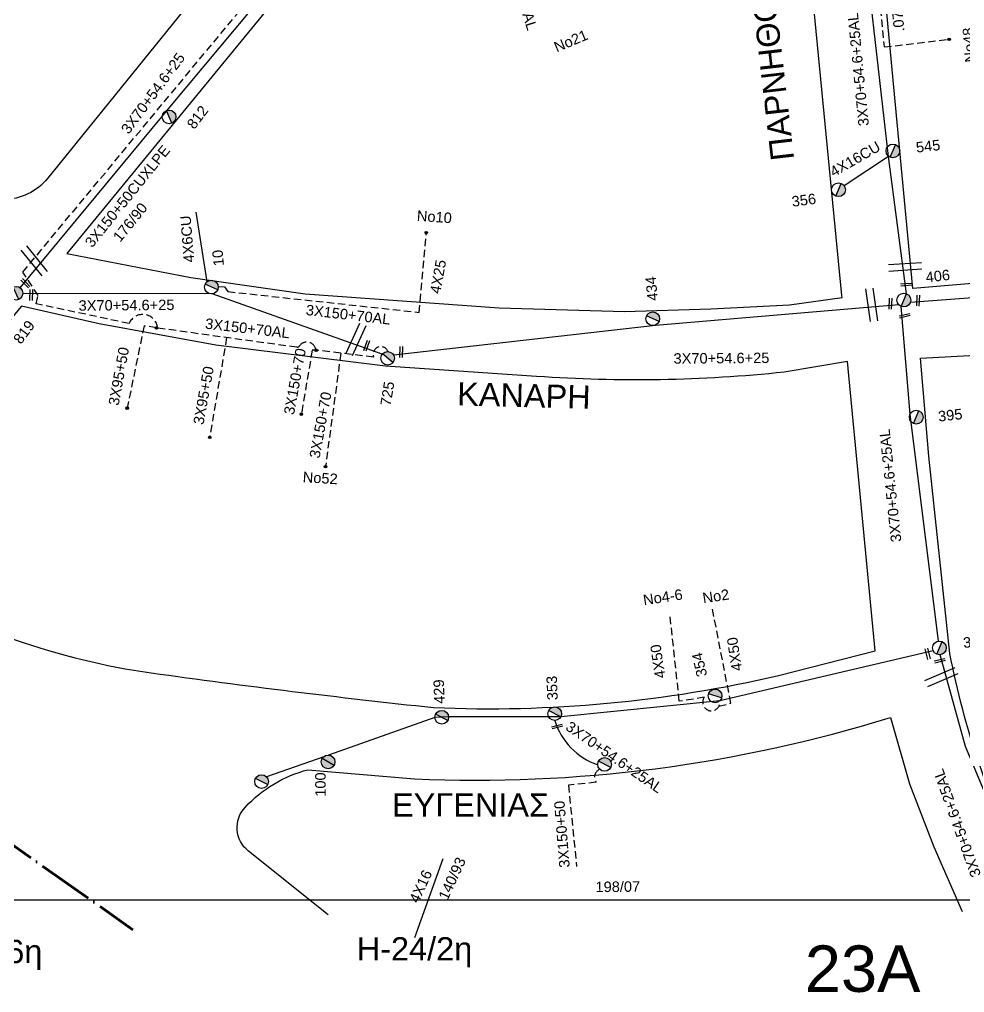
# Model space of a CAD drawing. Header units: millimetres. Extents: x 918 to 3138, y 719 to 1759.
# Drawn here: x 1304.3 to 1466.9, y 727.6 to 895.1 of the extents above; entities that cross this region are included whole.
import ezdxf

# ---------------------------------------------------------------- set-up
doc = ezdxf.new("R2010")
doc.units = ezdxf.units.MM
doc.header["$LTSCALE"] = 0.5
doc.linetypes.add('ACAD_ISO04W100', pattern=[30, 24, -3, 0, -3])
doc.linetypes.add('DASHED', pattern=[19.05, 12.7, -6.35])
for name, color, linetype in [('Άγνωστα', 7, 'Continuous'), ('Εναέρια παροχή ΧΤ 4x16', 7, 'SYN_LINE'), ('Επιγραφές - Σχήματα', 7, 'Continuous'), ('Καλώδια ΧΤ   3x150+70AL', 7, 'DASHED'), ('Καλώδια ΧΤ   4x6CU', 7, 'DASHED'), ('Μηχανική τομή', 7, 'Continuous'), ('Στύλος Ξύλινος', 7, 'Continuous'), ('Στύλος Ξύλινος @ 1', 7, 'Continuous'), ('Στύλος ΦΜ', 7, 'Continuous'), ('Στύλος ΦΜ @ 1', 7, 'Continuous'), ('Συνδέσεις', 7, 'Continuous'), ('Συνεστραμμένα ΧΤ   3x70+54.6+25 AL', 7, 'SYN_LINE'), ('Τομή', 7, 'Continuous'), ('Υπόβαθρο ΔΕΗ', 7, 'Continuous'), ('Υπόγεια καλώδια Παροχών ΧΤ   .075', 7, 'DASHED'), ('Υπόγεια καλώδια Παροχών ΧΤ   4x16CU', 7, 'DASHED'), ('Υπόγεια καλώδια Παροχών ΧΤ   4x25', 7, 'DASHED'), ('Υπόγεια καλώδια Παροχών ΧΤ   4x50AL', 7, 'DASHED')]:
    doc.layers.add(name, color=color, linetype=linetype)
doc.styles.add('arial', font='ARIAL.TTF')
doc.styles.get("Standard").update_dxf_attribs({"font": 'ARIAL.TTF'})
doc.linetypes.add('SYN_LINE', pattern='A,0.5,-0.0001,["/\\/\\/\\/",Standard,S=0.1,R=0,X=0,Y=-0.05],-0.25', length=0.7501)

# ---------------------------------------------------------------- blocks, each defined once
blk = doc.blocks.new('ΜΗΧΑΝΙΚΗ ΤΟΜΗ')
at = {"layer": 'Μηχανική τομή', "ltscale": 40}
for p, q in [((-1.89, 0.78), (1.89, 0.78)), ((1.89, 0), (-1.89, 0))]:
    blk.add_line(p, q, dxfattribs=at)
blk = doc.blocks.new('ΤΟΜΗ')
at = {"layer": 'Τομή', "ltscale": 40}
for p, q in [((-5.68, 0), (5.68, 0)), ((5.68, -2.33), (-5.68, -2.33))]:
    blk.add_line(p, q, dxfattribs=at)
blk = doc.blocks.new('ΥΠΑΡΧΩΝ ΤΣΙΜΕΝΤΕΝΙΟΣ ΣΤΥΛΟΣ')
at = {"layer": 'Στύλος ΦΜ'}
blk.add_hatch(color=7, dxfattribs=at).paths.add_polyline_path([(-1.29, -2.28, 0.574793), (2.62, 0, 0.268822), (1.3, 2.27)])
at = {"layer": 'Στύλος ΦΜ', "color": 7}
blk.add_line((-1.29, -2.28), (1.3, 2.27), dxfattribs=at)
blk.add_circle((0, 0), 2.62, dxfattribs=at)
at = {"layer": 'Στύλος ΦΜ', "flags": 4}
for tag, p in [('ΑΡΙΘΜΟΣ', (-4.68, 8.05)), ('ΤΥΠΟΣ', (-4.91, 3.03))]:
    blk.add_attdef(tag, p, '', height=4, dxfattribs=at)
blk = doc.blocks.new('ΥΠΑΡΧΩΝ ΞΥΛΙΝΟΣ ΣΤΥΛΟΣ')
at = {"layer": 'Στύλος Ξύλινος'}
h = blk.add_hatch(color=7, dxfattribs=at)
h.paths.add_polyline_path([(-2.62, 0, 0.270008), (-1.29, -2.28), (1.3, 2.27, 0.576266)])
h.paths.add_polyline_path([(-1.29, -2.28, 0.574793), (2.62, 0, 0.268822), (1.3, 2.27)])
at = {"layer": 'Στύλος Ξύλινος', "color": 7}
blk.add_line((-1.29, -2.28), (1.3, 2.27), dxfattribs=at)
blk.add_circle((0, 0), 2.62, dxfattribs=at)
at = {"layer": 'Στύλος Ξύλινος', "flags": 4}
for tag, p in [('ΑΡΙΘΜΟΣ', (-4.91, 8.6)), ('ΤΥΠΟΣ', (-4.85, 3.39))]:
    blk.add_attdef(tag, p, '', height=4, dxfattribs=at)
blk = doc.blocks.new('_ΣΥΝΔΕΣΗ')
at = {"layer": 'Συνδέσεις', "linetype": 'SYN_LINE', "ltscale": 40}
blk.add_hatch(color=256, dxfattribs=at).paths.add_polyline_path([(0.5, -0.01, 1), (-0.5, -0.01, 1)])
at = {"layer": 'Συνδέσεις'}
blk.add_circle((0, -0.01), 0.5, dxfattribs=at)

msp = doc.modelspace()

# ---------------------------------------------------------------- linework, layer by layer
at = {"layer": 'Άγνωστα', "color": 30, "linetype": 'DASHED', "ltscale": 0.2}
for points in [[(1328.03, 842, 0.787019), (1323.12, 842.78), (1307.15, 846.19), (1307.49, 847.6), (1304.85, 851.65), (1346.76, 902.15), (1349.67, 901.48, 0.076462), (1367.9, 900.12)], [(1367.68, 837.98, 0.988086), (1365.21, 836.99), (1355.33, 838.19)]]:
    msp.add_lwpolyline(points, format="xyb", dxfattribs=at)
at = {"layer": 'Άγνωστα', "color": 173, "linetype": 'SYN_LINE', "ltscale": 20}
for points in [[(1457.56, 846.46), (1488.94, 848.79), (1536.04, 852.45)], [(1461.51, 786.43), (1424.76, 777.82), (1397.42, 775.09), (1378.1, 775.06), (1375.74, 774.96), (1357.44, 768.5)]]:
    msp.add_lwpolyline(points, dxfattribs=at)
at = {"layer": 'Άγνωστα', "color": 30, "ltscale": 40}
msp.add_lwpolyline([(1455.59, 846), (1413.69, 842.47), (1368.66, 837.35)], dxfattribs=at)
at = {"layer": 'Άγνωστα', "color": 30, "linetype": 'DASHED', "ltscale": 0.2}
for points in [[(1327.84, 842.03), (1325.72, 842.4), (1322.79, 828.23)], [(1339.91, 840.36), (1337, 823.2)], [(1355.33, 838.19), (1354.64, 838.19), (1352.77, 827.2)], [(1359.56, 837.67), (1356.93, 818.15)]]:
    msp.add_lwpolyline(points, dxfattribs=at)
at = {"layer": 'Άγνωστα', "color": 173, "linetype": 'DASHED', "ltscale": 0.2}
for points in [[(1424.76, 777.82, -1.481536), (1422.11, 778.45), (1417.81, 777.78), (1416.18, 792.77)], [(1404.08, 766.11), (1403.73, 765.81, 0.394808), (1403.51, 763.82), (1398.73, 763.34), (1400.14, 749.31)]]:
    msp.add_lwpolyline(points, format="xyb", dxfattribs=at)
msp.add_lwpolyline([(1424.61, 776.93), (1426.68, 777.43), (1423.46, 793.91)], dxfattribs=at)
at = {"layer": 'Άγνωστα', "color": 173, "linetype": 'SYN_LINE', "ltscale": 10}
msp.add_lwpolyline([(1356.61, 768.21), (1346.79, 764.74)], dxfattribs=at)
at = {"layer": 'Εναέρια παροχή ΧΤ 4x16', "color": 1, "ltscale": 20}
msp.add_lwpolyline([(1377.1, 750.66), (1372.25, 737.03)], dxfattribs=at)
at = {"layer": 'Επιγραφές - Σχήματα'}
msp.add_lwpolyline([(936.87, 1745.25), (2965.33, 1745.25), (2965.33, 743.52), (936.87, 743.52)], close=True, dxfattribs=at)
at = {"layer": 'Επιγραφές - Σχήματα', "color": 1, "linetype": 'ACAD_ISO04W100', "lineweight": 60, "ltscale": 0.8}
msp.add_lwpolyline([(1268.68, 777.26), (1323.78, 738.45)], dxfattribs=at)
at = {"layer": 'Καλώδια ΧΤ   3x150+70AL', "color": 5, "ltscale": 0.2}
msp.add_lwpolyline([(1338.47, 849.16), (1339.57, 849.11), (1340.11, 848.29), (1373.04, 844.71)], dxfattribs=at)
at = {"layer": 'Καλώδια ΧΤ   3x150+70AL', "color": 30, "linetype": 'DASHED', "ltscale": 0.2}
msp.add_lwpolyline([(1355.33, 838.19), (1355.12, 838.67, 0.580435), (1352.5, 838.99, -0.211261), (1351.99, 838.7), (1327.84, 842.03)], format="xyb", dxfattribs=at)
at = {"layer": 'Καλώδια ΧΤ   4x6CU', "color": 5, "linetype": 'SYN_LINE', "ltscale": 10}
msp.add_lwpolyline([(1336.55, 849.96), (1334.66, 861.93)], dxfattribs=at)
at = {"layer": 'Συνεστραμμένα ΧΤ   3x70+54.6+25 AL', "color": 1, "linetype": 'SYN_LINE', "ltscale": 20}
msp.add_lwpolyline([(1304.38, 848.93), (1330.41, 880.35), (1362.95, 919.33), (1382.83, 943.53), (1403.19, 968.21), (1422.37, 992.29)], dxfattribs=at)
at = {"layer": 'Συνεστραμμένα ΧΤ   3x70+54.6+25 AL', "color": 85, "ltscale": 20}
msp.add_lwpolyline([(1456.91, 847.9), (1453.82, 871.56), (1450.1, 904.32), (1446.4, 953.87)], dxfattribs=at)
at = {"layer": 'Συνεστραμμένα ΧΤ   3x70+54.6+25 AL', "color": 5, "ltscale": 20}
msp.add_lwpolyline([(1366.7, 837.54), (1337.41, 847.88), (1304.85, 847.98)], dxfattribs=at)
at = {"layer": 'Συνεστραμμένα ΧΤ   3x70+54.6+25 AL', "color": 173, "ltscale": 20}
msp.add_lwpolyline([(1462.43, 788.12), (1457.52, 827.18), (1455.98, 845.74)], dxfattribs=at)
at = {"layer": 'Συνεστραμμένα ΧΤ   3x70+54.6+25 AL', "color": 154, "ltscale": 20}
msp.add_lwpolyline([(1479.12, 741.22), (1467.05, 769.96), (1462.7, 785.78)], dxfattribs=at)
at = {"layer": 'Συνεστραμμένα ΧΤ   3x70+54.6+25 AL', "color": 173, "ltscale": 10}
msp.add_lwpolyline([(1396.4, 774.45), (1396.4, 774.45, 0.24701), (1403.77, 766.85)], format="xyb", dxfattribs=at)
at = {"layer": 'Υπόβαθρο ΔΕΗ'}
msp.add_lwpolyline([(1448.2, 952.84), (1474.48, 955.31), (1501.15, 957.82), (1508.72, 958.68), (1512.03, 929.49), (1519.37, 854.6), (1519.47, 852.87), (1510.68, 852.06), (1509.31, 853.13), (1457.98, 848.81), (1448.2, 952.84)], dxfattribs=at)
for points in [[(1445.77, 847.61), (1437.18, 936.34), (1432.14, 930.6, -0.08568), (1410.7, 913.29, -0.05259), (1386.1, 902.79, -0.028145), (1370.92, 899.05, -0.076834), (1357.54, 898.61, -0.004272), (1349.18, 899.7), (1312.43, 854.83), (1333.77, 850.73), (1353.42, 847.9), (1386.8, 845.47), (1408.4, 844.83), (1423.25, 845.32), (1436.76, 846.02), (1445.81, 847.27), (1445.77, 847.61)], [(1338.34, 903.93), (1309.08, 867.75, -0.226075), (1301.55, 864.15, -0.141851), (1291.81, 866.95, -0.045574), (1277.6, 877.82, -0.06492), (1270.01, 886.9, -0.293804), (1270.03, 893.46), (1303.13, 932.45), (1309.25, 925.73), (1317.25, 918.1, 0.085174), (1338.34, 903.93, -89.636902)], [(1297.46, 837.31), (1279.69, 850.84, 0.355514), (1278.9, 850.82), (1251.85, 816.7), (1252.24, 816.16), (1281.65, 798.61, 0.100067), (1326.95, 782.66, 0.008314), (1375.51, 776.69, 0.068087), (1434.9, 782.2), (1451.52, 786.46), (1446.77, 836.23), (1435.86, 834.41, -0.043712), (1393.26, 833.69), (1367.24, 835.46), (1338.07, 839.05), (1317.97, 842.74), (1304.6, 845.79), (1297.46, 837.31)], [(1480.67, 741.34), (1477.06, 748.61, -0.066968), (1464.35, 786), (1460.73, 819.97), (1459.32, 836.84), (1520.56, 840.15), (1525.01, 810.39, 0.042032), (1536.41, 769.13, 0.054938), (1550.85, 738.7, 0.617524)], [(1357.36, 740.99), (1343.65, 751.99, -0.43518), (1343.09, 759.51, -0.142778), (1353.91, 765.99), (1372.25, 764.43, 0.08682), (1454.12, 774.99), (1457.44, 763.56), (1461.59, 752.73), (1466.46, 741.59)]]:
    msp.add_lwpolyline(points, format="xyb", dxfattribs=at)
at = {"layer": 'Υπόγεια καλώδια Παροχών ΧΤ   .075', "color": 85, "ltscale": 0.2}
msp.add_lwpolyline([(1450.09, 904.43, 1.545326), (1451.83, 902.71), (1453.04, 890.39)], format="xyb", dxfattribs=at)
msp.add_lwpolyline([(1453.04, 890.39), (1464.25, 891.71)], dxfattribs=at)
at = {"layer": 'Υπόγεια καλώδια Παροχών ΧΤ   4x16CU', "color": 85, "linetype": 'SYN_LINE', "ltscale": 10}
msp.add_lwpolyline([(1453.82, 871.56), (1446.18, 866.47)], dxfattribs=at)
at = {"layer": 'Υπόγεια καλώδια Παροχών ΧΤ   4x25', "color": 173, "ltscale": 0.2}
msp.add_lwpolyline([(1373.04, 844.71), (1374.27, 858.42)], dxfattribs=at)

# ---------------------------------------------------------------- block references
at = {"layer": 'Μηχανική τομή'}
for p, xscale, yscale, zscale, rotation in [((1305.14, 849.59), 0.4999999999999995, 0.4999999999999995, 0.4999999999999995, 314.0590237239509), ((1456.86, 849.29), 0.4999999999999995, 0.4999999999999995, 0.4999999999999995, 5.158736128121816), ((1306.08, 847.71), 0.4999999999999994, 0.4999999999999994, 0.4999999999999994, 267.5063003034812), ((1458.69, 846.75), 0.4999999999999994, 0.4999999999999994, 0.4999999999999994, 267.5063003034812), ((1453.94, 846.2), 0.4999999999999994, 0.4999999999999994, 0.4999999999999994, 267.5063003034812), ((1456.64, 843.93), 0.4999999999999995, 0.4999999999999995, 0.4999999999999995, 13.74863879608966), ((1363.84, 839.03), 0.4999999999999994, 0.4999999999999994, 0.4999999999999994, 250.5347860696737), ((1369.75, 837.91), 0.4999999999999994, 0.4999999999999994, 0.4999999999999994, 267.5063003034812), ((1460.73, 785.99), 0.4999999999999994, 0.4999999999999994, 0.4999999999999994, 103.7374015777385), ((1462.69, 784.55), 0.4999999999999995, 0.4999999999999995, 0.4999999999999995, 13.74863879608966), ((1396.83, 773.23), 0.4999999999999995, 0.4999999999999995, 0.4999999999999995, 13.74863879608966)]:
    msp.add_blockref('ΜΗΧΑΝΙΚΗ ΤΟΜΗ', p, dxfattribs=dict(at, xscale=xscale, yscale=yscale, zscale=zscale, rotation=rotation))
at = {"layer": 'Στύλος Ξύλινος @ 1', "ltscale": 40}
ref = msp.add_blockref('ΥΠΑΡΧΩΝ ΞΥΛΙΝΟΣ ΣΤΥΛΟΣ', (1357.38, 767.32), dxfattribs=dict(at, xscale=0.4499999999998181, yscale=0.4499999999998181, zscale=0.4499999999998181, rotation=90))
ref.add_attrib('ΤΥΠΟΣ', '100', (1356.95, 761.33), dxfattribs={"layer": 'Στύλος Ξύλινος', "height": 1.8, "rotation": 90, "flags": 4})
at = {"layer": 'Στύλος ΦΜ @ 1', "ltscale": 40}
ref = msp.add_blockref('ΥΠΑΡΧΩΝ ΤΣΙΜΕΝΤΕΝΙΟΣ ΣΤΥΛΟΣ', (1330.01, 878.36), dxfattribs=dict(at, xscale=0.4499999999998179, yscale=0.4499999999998179, zscale=0.4499999999998179, rotation=52.84400056923868))
ref.add_attrib('ΤΥΠΟΣ', '812', (1334.35, 876.09), dxfattribs={"layer": 'Στύλος ΦΜ', "height": 1.8, "rotation": 52.844, "flags": 4})
ref = msp.add_blockref('ΥΠΑΡΧΩΝ ΤΣΙΜΕΝΤΕΝΙΟΣ ΣΤΥΛΟΣ', (1454.56, 872.49), dxfattribs=dict(at, xscale=0.449999999999818, yscale=0.449999999999818, zscale=0.449999999999818, rotation=6.449163497314141))
ref.add_attrib('ΤΥΠΟΣ', '545', (1458.63, 872.2), dxfattribs={"layer": 'Στύλος ΦΜ', "height": 1.8, "rotation": 6.4492, "flags": 4})
ref = msp.add_blockref('ΥΠΑΡΧΩΝ ΤΣΙΜΕΝΤΕΝΙΟΣ ΣΤΥΛΟΣ', (1445.2, 865.82), dxfattribs=dict(at, xscale=0.449999999999818, yscale=0.449999999999818, zscale=0.449999999999818, rotation=7.439594920305804))
ref.add_attrib('ΤΥΠΟΣ', '356', (1437.27, 862.87), dxfattribs={"layer": 'Στύλος ΦΜ', "height": 1.8, "rotation": 7.4396, "flags": 4})
ref = msp.add_blockref('ΥΠΑΡΧΩΝ ΤΣΙΜΕΝΤΕΝΙΟΣ ΣΤΥΛΟΣ', (1337.3, 849.05), dxfattribs=dict(at, xscale=0.4499999999998179, yscale=0.4499999999998179, zscale=0.4499999999998179, rotation=95.34265981749373))
ref.add_attrib('ΤΥΠΟΣ', '10', (1339.46, 852.76), dxfattribs={"layer": 'Στύλος ΦΜ', "height": 1.8, "rotation": 95.3427, "flags": 4})
ref = msp.add_blockref('ΥΠΑΡΧΩΝ ΤΣΙΜΕΝΤΕΝΙΟΣ ΣΤΥΛΟΣ', (1456.44, 846.82), dxfattribs=dict(at, xscale=0.449999999999818, yscale=0.449999999999818, zscale=0.449999999999818, rotation=6.449163497314141))
ref.add_attrib('ΤΥΠΟΣ', '406', (1460.3, 849.84), dxfattribs={"layer": 'Στύλος ΦΜ', "height": 1.8, "rotation": 6.4492, "flags": 4})
ref = msp.add_blockref('ΥΠΑΡΧΩΝ ΤΣΙΜΕΝΤΕΝΙΟΣ ΣΤΥΛΟΣ', (1303.67, 847.99), dxfattribs=dict(at, xscale=0.4499999999998179, yscale=0.4499999999998179, zscale=0.4499999999998179, rotation=53.04169410484156))
ref.add_attrib('ΤΥΠΟΣ', '819', (1304.5, 839.1), dxfattribs={"layer": 'Στύλος ΦΜ', "height": 1.8, "rotation": 53.0417, "flags": 4})
ref = msp.add_blockref('ΥΠΑΡΧΩΝ ΤΣΙΜΕΝΤΕΝΙΟΣ ΣΤΥΛΟΣ', (1413.24, 843.61), dxfattribs=dict(at, xscale=0.449999999999818, yscale=0.449999999999818, zscale=0.449999999999818, rotation=95.34265981749373))
ref.add_attrib('ΤΥΠΟΣ', '434', (1414.13, 846.79), dxfattribs={"layer": 'Στύλος ΦΜ', "height": 1.8, "rotation": 95.3427, "flags": 4})
ref = msp.add_blockref('ΥΠΑΡΧΩΝ ΤΣΙΜΕΝΤΕΝΙΟΣ ΣΤΥΛΟΣ', (1367.62, 836.8), dxfattribs=dict(at, xscale=0.449999999999818, yscale=0.449999999999818, zscale=0.449999999999818, rotation=80.65602911209527))
ref.add_attrib('ΤΥΠΟΣ', '725', (1368.12, 828.51), dxfattribs={"layer": 'Στύλος ΦΜ', "height": 1.8, "rotation": 80.656, "flags": 4})
ref = msp.add_blockref('ΥΠΑΡΧΩΝ ΤΣΙΜΕΝΤΕΝΙΟΣ ΣΤΥΛΟΣ', (1458.58, 826.67), dxfattribs=dict(at, xscale=0.449999999999818, yscale=0.449999999999818, zscale=0.449999999999818, rotation=6.449163497314141))
ref.add_attrib('ΤΥΠΟΣ', '395', (1462.44, 825.89), dxfattribs={"layer": 'Στύλος ΦΜ', "height": 1.8, "rotation": 6.4492, "flags": 4})
ref = msp.add_blockref('ΥΠΑΡΧΩΝ ΤΣΙΜΕΝΤΕΝΙΟΣ ΣΤΥΛΟΣ', (1462.56, 786.95), dxfattribs=dict(at, xscale=0.449999999999818, yscale=0.449999999999818, zscale=0.449999999999818, rotation=6.449163497314141))
ref.add_attrib('ΤΥΠΟΣ', '394', (1466.74, 786.93), dxfattribs={"layer": 'Στύλος ΦΜ', "height": 1.8, "rotation": 6.4492, "flags": 4})
ref = msp.add_blockref('ΥΠΑΡΧΩΝ ΤΣΙΜΕΝΤΕΝΙΟΣ ΣΤΥΛΟΣ', (1423.96, 778.7), dxfattribs=dict(at, xscale=0.449999999999818, yscale=0.449999999999818, zscale=0.449999999999818, rotation=102.9759032561491))
ref.add_attrib('ΤΥΠΟΣ', '354', (1422.62, 782.21), dxfattribs={"layer": 'Στύλος ΦΜ', "height": 1.8, "rotation": 102.9759, "flags": 4})
ref = msp.add_blockref('ΥΠΑΡΧΩΝ ΤΣΙΜΕΝΤΕΝΙΟΣ ΣΤΥΛΟΣ', (1376.92, 775.01), dxfattribs=dict(at, xscale=0.449999999999818, yscale=0.449999999999818, zscale=0.449999999999818, rotation=92.35247166937897))
ref.add_attrib('ΤΥΠΟΣ', '429', (1377.45, 777.37), dxfattribs={"layer": 'Στύλος ΦΜ', "height": 1.8, "rotation": 92.3525, "flags": 4})
ref = msp.add_blockref('ΥΠΑΡΧΩΝ ΤΣΙΜΕΝΤΕΝΙΟΣ ΣΤΥΛΟΣ', (1396.37, 775.63), dxfattribs=dict(at, xscale=0.449999999999818, yscale=0.449999999999818, zscale=0.449999999999818, rotation=92.352471669379))
ref.add_attrib('ΤΥΠΟΣ', '353', (1396.9, 777.99), dxfattribs={"layer": 'Στύλος ΦΜ', "height": 1.8, "rotation": 92.3525, "flags": 4})
at = {"layer": 'Στύλος ΦΜ @ 1', "ltscale": 40, "xscale": 0.449999999999818, "yscale": 0.449999999999818, "zscale": 0.449999999999818, "rotation": 92.35247166937897}
for p in [(1404.95, 766.9), (1345.92, 763.95)]:
    msp.add_blockref('ΥΠΑΡΧΩΝ ΤΣΙΜΕΝΤΕΝΙΟΣ ΣΤΥΛΟΣ', p, dxfattribs=at)
at = {"layer": 'Συνδέσεις', "xscale": 0.4500000000000455, "yscale": 0.4500000000000455, "zscale": 0.4500000000000455}
for p in [(1464.25, 891.71), (1374.27, 858.42), (1327.84, 842.03), (1355.33, 838.19), (1322.79, 828.23), (1352.77, 827.2), (1337, 823.21), (1356.93, 818.16)]:
    msp.add_blockref('_ΣΥΝΔΕΣΗ', p, dxfattribs=at)
at = {"layer": 'Τομή', "xscale": 0.4999999999999998, "yscale": 0.4999999999999998, "zscale": 0.4999999999999998}
for p, rotation in [((1307.25, 853.96), 309.2673347015611), ((1456.64, 853.11), 3.545975908835903), ((1451.48, 846.09), 278.1323438962213), ((1362.7, 839.79), 245.3415827817124), ((1463.12, 781.38), 203.527501134211)]:
    msp.add_blockref('ΤΟΜΗ', p, dxfattribs=dict(at, rotation=rotation))

# ---------------------------------------------------------------- texts
at = {"layer": 'Άγνωστα', "ltscale": 40, "char_height": 1.8, "width": 17.1868, "attachment_point": 1, "style": 'arial'}
for s, insert, rotation in [('Νο21', (1396.02, 891.09), 22.973), ('Νο48', (1466.98, 887.66), 94.2264), ('3X150+50CUXLPE', (1315.37, 856.85), 51.1402), ('176/90', (1320.19, 857.8), 51.1402), ('Νο10', (1372.73, 862.28), 355.7754), ('3X95+50', (1319.55, 828.89), 79.6231), ('3X150+70', (1349.73, 827.31), 79.6231), ('3X70+54.6+25', (1416.8, 837.67), 0.4273), ('3X95+50', (1334.14, 825.59), 79.6231), ('3X150+70', (1354.13, 819.81), 79.6231), ('Νο52', (1353.08, 817.29), 356.3707), ('Νο4-6', (1411.45, 796.07), 8.6384), ('Νο2', (1421.68, 796.4), 8.6384), ('4X50', (1413.66, 781.58), 98.6384), ('4X50', (1426.85, 782.83), 98.6384), ('3X150+50', (1397.17, 749.05), 94.6086), ('140/93', (1376.28, 744.14), 65.302), ('198/07', (1403.37, 746.71), 0.6192)]:
    msp.add_mtext(s, dxfattribs=dict(at, insert=insert, rotation=rotation))
at = {"layer": 'Εναέρια παροχή ΧΤ 4x16', "ltscale": 20, "insert": (1371.25, 743.62), "char_height": 1.8, "width": 17.1868, "attachment_point": 1, "rotation": 65.302, "style": 'arial'}
msp.add_mtext('4X16', dxfattribs=at)
at = {"layer": 'Επιγραφές - Σχήματα', "char_height": 4, "width": 15.1545, "attachment_point": 1}
for s, insert, rotation in [('ΠΑΡΝΗΘΟΣ', (1433.61, 870.61), 96.5959), ('ΚΑΝΑΡΗ', (1379.64, 832.7), 358.5064)]:
    msp.add_mtext(s, dxfattribs=dict(at, insert=insert, rotation=rotation))
at = {"layer": 'Επιγραφές - Σχήματα', "width": 15.1545, "attachment_point": 1}
for s, insert, char_height in [('ΕΥΓΕΝΙΑΣ', (1368.37, 761.93), 4), ('Η-24/2η', (1362.3, 737.16), 4), ('ΦΟ-115/6η', (1280.45, 736.7), 4), ('23Α', (1439.41, 735.74), 8)]:
    msp.add_mtext(s, dxfattribs=dict(at, insert=insert, char_height=char_height))
at = {"layer": 'Καλώδια ΧΤ   3x150+70AL', "ltscale": 0.2, "char_height": 1.8, "width": 17.1868, "attachment_point": 1, "rotation": 353.3792, "style": 'arial'}
for insert in [(1353.68, 846.06), (1336.35, 843.71)]:
    msp.add_mtext('3X150+70AL', dxfattribs=dict(at, insert=insert))
at = {"layer": 'Καλώδια ΧΤ   4x6CU', "ltscale": 0.2, "insert": (1332.56, 853.22), "char_height": 1.8, "width": 17.1868, "attachment_point": 1, "rotation": 94.5387, "style": 'arial'}
msp.add_mtext('4X6CU', dxfattribs=at)
at = {"layer": 'Συνεστραμμένα ΧΤ   3x70+54.6+25 AL', "ltscale": 20, "char_height": 1.8, "width": 17.1868, "attachment_point": 1, "style": 'arial'}
for insert, rotation in [((1448.65, 876.68), 95.5761), ((1454.24, 805.07), 95.9834), ((1399.1, 774.46), 325.3083), ((1468.06, 747.28), 109.6935)]:
    msp.add_mtext('3X70+54.6+25AL', dxfattribs=dict(at, insert=insert, rotation=rotation))
at = {"layer": 'Συνεστραμμένα ΧΤ   3x70+54.6+25 AL', "ltscale": 40, "char_height": 1.8, "width": 17.1868, "attachment_point": 1, "style": 'arial'}
for insert, rotation in [((1321.61, 876.32), 53.5311), ((1314.43, 846.79), 0.4273)]:
    msp.add_mtext('3X70+54.6+25', dxfattribs=dict(at, insert=insert, rotation=rotation))
at = {"layer": 'Υπόγεια καλώδια Παροχών ΧΤ   .075', "ltscale": 40, "insert": (1454.77, 892.94), "char_height": 1.8, "width": 17.1868, "attachment_point": 1, "rotation": 95.8093, "style": 'arial'}
msp.add_mtext('.075', dxfattribs=at)
at = {"layer": 'Υπόγεια καλώδια Παροχών ΧΤ   4x16CU', "ltscale": 0.2, "insert": (1443.48, 869.51), "char_height": 1.8, "width": 17.1868, "attachment_point": 1, "rotation": 29.9826, "style": 'arial'}
msp.add_mtext('4X16CU', dxfattribs=at)
at = {"layer": 'Υπόγεια καλώδια Παροχών ΧΤ   4x25', "ltscale": 0.2, "insert": (1374.88, 848.13), "char_height": 1.8, "width": 17.1868, "attachment_point": 1, "rotation": 79.6231, "style": 'arial'}
msp.add_mtext('4X25', dxfattribs=at)
at = {"layer": 'Υπόγεια καλώδια Παροχών ΧΤ   4x50AL', "ltscale": 0.2, "insert": (1390.75, 902.16), "char_height": 1.8, "width": 17.1868, "attachment_point": 1, "rotation": 287.2683, "style": 'arial'}
msp.add_mtext('4X50AL', dxfattribs=at)

doc.saveas('drawing.dxf')
